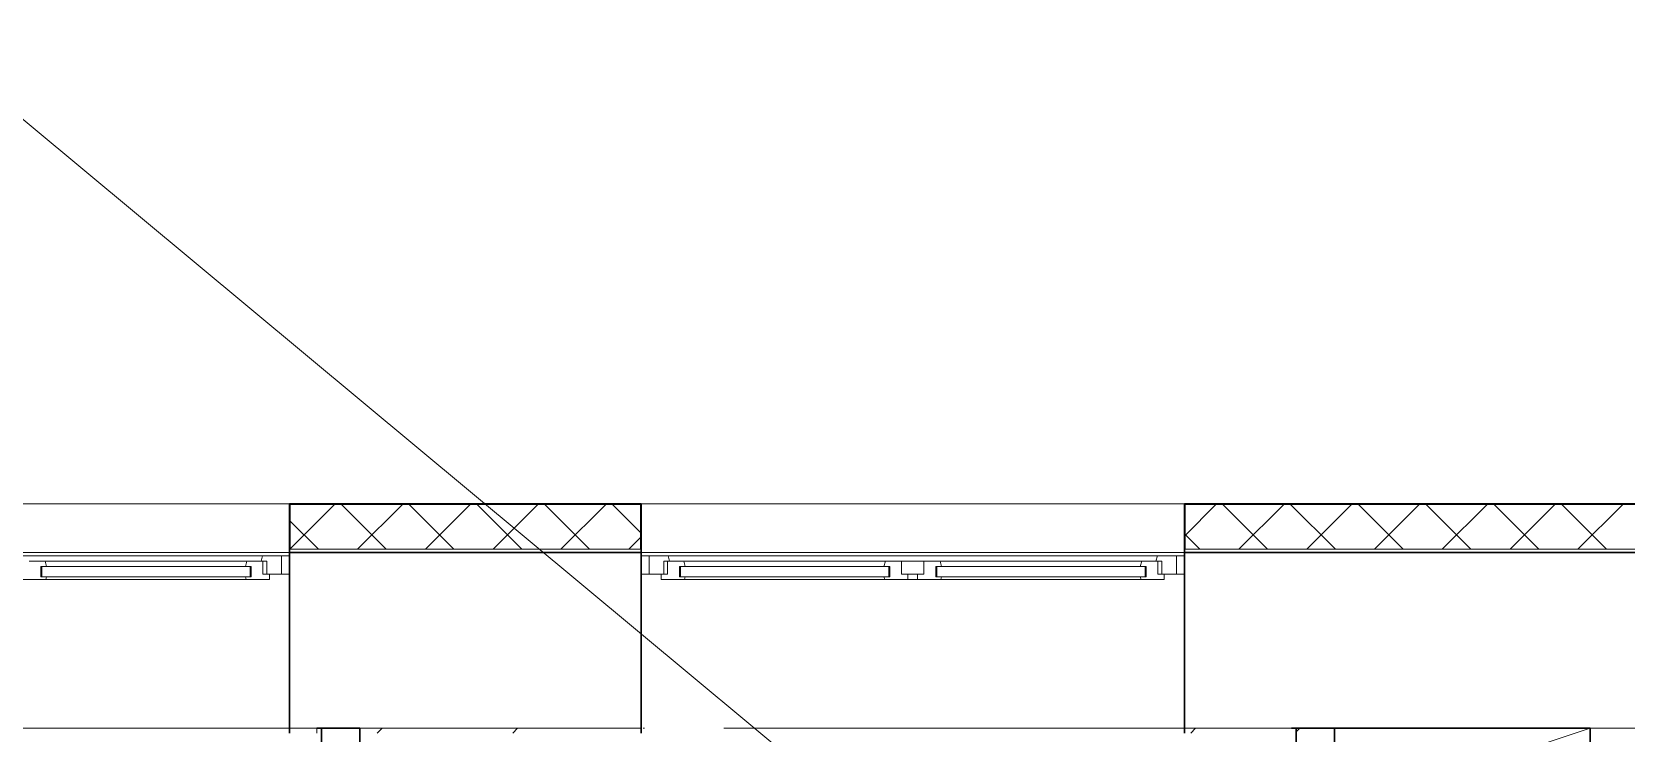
# Model space of a CAD drawing. Header units: millimetres. Extents: x -1073752 to 1436911, y -1379358 to 94781.
# Drawn here: x -1032383 to -1027395, y -870634 to -868441 of the extents above; entities that cross this region are included whole.
import ezdxf

# ---------------------------------------------------------------- set-up
doc = ezdxf.new("R2010")
doc.units = ezdxf.units.MM
doc.linetypes.add('ADSK_Линия сетки', pattern=[25, 20, -2.5, 0, -2.5])
for name, color, linetype, lineweight in [('_ Окна', 7, 'Continuous', 9), ('лс', 5, 'Continuous', 30), ('Окна', 7, 'Continuous', 9), ('Оси', 252, 'Continuous', 9), ('Стены внутренние', 7, 'Continuous', 18), ('Стены наружные', 7, 'Continuous', 18), ('Стены штриховка', 7, 'Continuous', 9)]:
    doc.layers.add(name, color=color, linetype=linetype, lineweight=lineweight)
doc.layers.add('Линии', color=7, linetype='Continuous', lineweight=9, true_color=0x00a600)

# ---------------------------------------------------------------- blocks, each defined once
blk = doc.blocks.new('1 этаж')
at = {"layer": '_ Окна', "color": 251, "lineweight": 18, "true_color": 0x636466}
for p, q in [((-39250.2, 27396.3), (-39254.8, 27379.3)), ((-39190.8, 27396.3), (-39250.2, 27396.3)), ((-39190.8, 27338.3), (-39190.8, 27396.3)), ((-37981.4, 27396.3), (-38040.8, 27396.3)), ((-38040.8, 27396.3), (-38040.8, 27338.3)), ((-37976.8, 27379.3), (-37981.4, 27396.3)), ((-36450.2, 27396.3), (-36454.8, 27379.3)), ((-36390.8, 27396.3), (-36450.2, 27396.3)), ((-36390.8, 27338.3), (-36390.8, 27396.3)), ((-39930.4, 27379.3), (-39980.8, 27379.3)), ((-39943.8, 27330.3), (-39943.8, 27362.3)), ((-39943.8, 27362.3), (-39925.8, 27362.3)), ((-39925.8, 27362.3), (-39930.4, 27379.3)), ((-39299.2, 27379.3), (-39303.8, 27362.3)), ((-39303.8, 27362.3), (-39285.8, 27362.3)), ((-39248.8, 27379.3), (-39299.2, 27379.3)), ((-39285.8, 27362.3), (-39285.8, 27330.3)), ((-39248.8, 27338.3), (-39248.8, 27379.3)), ((-39248.8, 27379.3), (-39236.8, 27379.3)), ((-39228.8, 27338.3), (-39248.8, 27338.3)), ((-39236.8, 27379.3), (-39236.8, 27338.3)), ((-39228.8, 27321.3), (-39228.8, 27338.3)), ((-39228.8, 27338.3), (-39190.8, 27338.3)), ((-38040.8, 27338.3), (-38002.8, 27338.3)), ((-37982.8, 27338.3), (-38002.8, 27338.3)), ((-38002.8, 27338.3), (-38002.8, 27321.3)), ((-37994.8, 27338.3), (-37994.8, 27379.3)), ((-37994.8, 27379.3), (-37982.8, 27379.3)), ((-37982.8, 27379.3), (-37982.8, 27338.3)), ((-37932.4, 27379.3), (-37982.8, 27379.3)), ((-37945.8, 27330.3), (-37945.8, 27362.3)), ((-37945.8, 27362.3), (-37927.8, 27362.3)), ((-37927.8, 27362.3), (-37932.4, 27379.3)), ((-37301.2, 27379.3), (-37305.8, 27362.3)), ((-37305.8, 27362.3), (-37287.8, 27362.3)), ((-37250.8, 27379.3), (-37301.2, 27379.3)), ((-37287.8, 27362.3), (-37287.8, 27330.3)), ((-37250.8, 27338.3), (-37250.8, 27379.3)), ((-37230.8, 27338.3), (-37250.8, 27338.3)), ((-37230.8, 27321.3), (-37230.8, 27338.3)), ((-37180.8, 27338.3), (-37200.8, 27338.3)), ((-37200.8, 27338.3), (-37200.8, 27321.3)), ((-37180.8, 27379.3), (-37180.8, 27338.3)), ((-37130.4, 27379.3), (-37180.8, 27379.3)), ((-37143.8, 27330.3), (-37143.8, 27362.3)), ((-37143.8, 27362.3), (-37125.8, 27362.3)), ((-37125.8, 27362.3), (-37130.4, 27379.3)), ((-36499.2, 27379.3), (-36503.8, 27362.3)), ((-36503.8, 27362.3), (-36485.8, 27362.3)), ((-36448.8, 27379.3), (-36499.2, 27379.3)), ((-36485.8, 27362.3), (-36485.8, 27330.3)), ((-36448.8, 27338.3), (-36448.8, 27379.3)), ((-36448.8, 27379.3), (-36436.8, 27379.3)), ((-36428.8, 27338.3), (-36448.8, 27338.3)), ((-36436.8, 27379.3), (-36436.8, 27338.3)), ((-36428.8, 27321.3), (-36428.8, 27338.3)), ((-36428.8, 27338.3), (-36390.8, 27338.3)), ((-40000.8, 27321.3), (-39944.8, 27321.3)), ((-39944.8, 27321.3), (-39943.8, 27322.3)), ((-39925.8, 27330.3), (-39943.8, 27330.3)), ((-39943.8, 27322.3), (-39942.8, 27321.3)), ((-39942.8, 27321.3), (-39928.2, 27321.3)), ((-39928.2, 27321.3), (-39925.8, 27330.3)), ((-39285.8, 27330.3), (-39303.8, 27330.3)), ((-39303.8, 27330.3), (-39301.4, 27321.3)), ((-39301.4, 27321.3), (-39286.8, 27321.3)), ((-39286.8, 27321.3), (-39285.8, 27322.3)), ((-39285.8, 27322.3), (-39284.8, 27321.3)), ((-39284.8, 27321.3), (-39228.8, 27321.3)), ((-38002.8, 27321.3), (-37946.8, 27321.3)), ((-37946.8, 27321.3), (-37945.8, 27322.3)), ((-37927.8, 27330.3), (-37945.8, 27330.3)), ((-37945.8, 27322.3), (-37944.8, 27321.3)), ((-37944.8, 27321.3), (-37930.2, 27321.3)), ((-37930.2, 27321.3), (-37927.8, 27330.3)), ((-37287.8, 27330.3), (-37305.8, 27330.3)), ((-37305.8, 27330.3), (-37303.4, 27321.3)), ((-37303.4, 27321.3), (-37288.8, 27321.3)), ((-37288.8, 27321.3), (-37287.8, 27322.3)), ((-37287.8, 27322.3), (-37286.8, 27321.3)), ((-37286.8, 27321.3), (-37230.8, 27321.3)), ((-37200.8, 27321.3), (-37144.8, 27321.3)), ((-37144.8, 27321.3), (-37143.8, 27322.3)), ((-37125.8, 27330.3), (-37143.8, 27330.3)), ((-37143.8, 27322.3), (-37142.8, 27321.3)), ((-37142.8, 27321.3), (-37128.2, 27321.3)), ((-37128.2, 27321.3), (-37125.8, 27330.3)), ((-36485.8, 27330.3), (-36503.8, 27330.3)), ((-36503.8, 27330.3), (-36501.4, 27321.3)), ((-36501.4, 27321.3), (-36486.8, 27321.3)), ((-36486.8, 27321.3), (-36485.8, 27322.3)), ((-36485.8, 27322.3), (-36484.8, 27321.3)), ((-36484.8, 27321.3), (-36428.8, 27321.3))]:
    blk.add_line(p, q, dxfattribs=at)
at = {"layer": '_ Окна', "color": 251, "true_color": 0x636466}
for p, q in [((-39165.8, 27396.3), (-39190.8, 27396.3)), ((-39190.8, 27396.3), (-39190.8, 27338.3)), ((-38040.8, 27396.3), (-38065.8, 27396.3)), ((-38040.8, 27338.3), (-38040.8, 27396.3)), ((-36365.8, 27396.3), (-36390.8, 27396.3)), ((-36390.8, 27396.3), (-36390.8, 27338.3)), ((-39940.8, 27362.3), (-39943.8, 27362.3)), ((-39943.8, 27362.3), (-39943.8, 27330.3)), ((-39288.8, 27362.3), (-39940.8, 27362.3)), ((-39940.8, 27362.3), (-39940.8, 27330.3)), ((-39940.8, 27330.3), (-39940.8, 27362.3)), ((-39288.8, 27330.3), (-39288.8, 27362.3)), ((-39288.8, 27362.3), (-39288.8, 27330.3)), ((-39285.8, 27362.3), (-39288.8, 27362.3)), ((-39285.8, 27330.3), (-39285.8, 27362.3)), ((-39190.8, 27338.3), (-39165.8, 27338.3)), ((-38065.8, 27338.3), (-38040.8, 27338.3)), ((-37942.8, 27362.3), (-37945.8, 27362.3)), ((-37945.8, 27362.3), (-37945.8, 27330.3)), ((-37290.8, 27362.3), (-37942.8, 27362.3)), ((-37942.8, 27362.3), (-37942.8, 27330.3)), ((-37942.8, 27330.3), (-37942.8, 27362.3)), ((-37290.8, 27330.3), (-37290.8, 27362.3)), ((-37290.8, 27362.3), (-37290.8, 27330.3)), ((-37287.8, 27362.3), (-37290.8, 27362.3)), ((-37287.8, 27330.3), (-37287.8, 27362.3)), ((-37140.8, 27362.3), (-37143.8, 27362.3)), ((-37143.8, 27362.3), (-37143.8, 27330.3)), ((-36488.8, 27362.3), (-37140.8, 27362.3)), ((-37140.8, 27362.3), (-37140.8, 27330.3)), ((-37140.8, 27330.3), (-37140.8, 27362.3)), ((-36488.8, 27330.3), (-36488.8, 27362.3)), ((-36488.8, 27362.3), (-36488.8, 27330.3)), ((-36485.8, 27362.3), (-36488.8, 27362.3)), ((-36485.8, 27330.3), (-36485.8, 27362.3)), ((-36390.8, 27338.3), (-36365.8, 27338.3)), ((-39943.8, 27330.3), (-39940.8, 27330.3)), ((-39940.8, 27330.3), (-39288.8, 27330.3)), ((-39288.8, 27330.3), (-39285.8, 27330.3)), ((-37945.8, 27330.3), (-37942.8, 27330.3)), ((-37942.8, 27330.3), (-37290.8, 27330.3)), ((-37290.8, 27330.3), (-37287.8, 27330.3)), ((-37143.8, 27330.3), (-37140.8, 27330.3)), ((-37140.8, 27330.3), (-36488.8, 27330.3)), ((-36488.8, 27330.3), (-36485.8, 27330.3))]:
    blk.add_line(p, q, dxfattribs=at)
at = {"layer": 'Линии', "color": 251, "lineweight": 18, "ltscale": 100, "true_color": 0x636466}
blk.add_line((-35095.8, 26856.3), (-35696.1, 26658.6), dxfattribs=at)
at = {"layer": 'Окна', "color": 251, "true_color": 0x636466}
for p, q in [((-39250.2, 27396.3), (-40781.4, 27396.3)), ((-36450.2, 27396.3), (-37981.4, 27396.3)), ((-39299.2, 27379.3), (-39930.4, 27379.3)), ((-37301.2, 27379.3), (-37932.4, 27379.3)), ((-37250.8, 27379.3), (-37180.8, 27379.3)), ((-37230.8, 27338.3), (-37200.8, 27338.3)), ((-36499.2, 27379.3), (-37130.4, 27379.3)), ((-39944.8, 27321.3), (-39942.8, 27321.3)), ((-39928.2, 27321.3), (-39301.4, 27321.3)), ((-39286.8, 27321.3), (-39284.8, 27321.3)), ((-37946.8, 27321.3), (-37944.8, 27321.3)), ((-37930.2, 27321.3), (-37303.4, 27321.3)), ((-37288.8, 27321.3), (-37286.8, 27321.3)), ((-37200.8, 27321.3), (-37230.8, 27321.3)), ((-37144.8, 27321.3), (-37142.8, 27321.3)), ((-37128.2, 27321.3), (-36501.4, 27321.3)), ((-36486.8, 27321.3), (-36484.8, 27321.3))]:
    blk.add_line(p, q, dxfattribs=at)
at = {"layer": 'Оси', "color": 251, "linetype": 'ADSK_Линия сетки', "ltscale": 100, "true_color": 0x636466}
blk.add_line((-805.8, 26856.3), (-72528.1, 26856.3), dxfattribs=at)
at = {"layer": 'Стены внутренние', "color": 251, "true_color": 0x636466}
for p, q in [((-40865.8, 27558.3), (-39165.8, 27558.3)), ((-38065.8, 27558.3), (-36365.8, 27558.3)), ((-40865.8, 27406.3), (-39165.8, 27406.3)), ((-38065.8, 27406.3), (-36365.8, 27406.3)), ((-39165.8, 26856.3), (-39080.8, 26856.3)), ((-38945.8, 26856.3), (-38065.8, 26856.3)), ((-36365.8, 26856.3), (-36030.8, 26856.3))]:
    blk.add_line(p, q, dxfattribs=at)
at = {"layer": 'Стены внутренние', "color": 251, "lineweight": 30, "true_color": 0x636466}
for p, q in [((-38065.8, 27558.3), (-39165.8, 27558.3)), ((-39165.8, 27558.3), (-39165.8, 27416.3)), ((-38065.8, 27416.3), (-38065.8, 27558.3)), ((-34125.7, 27558.3), (-36365.8, 27558.3)), ((-36365.8, 27558.3), (-36365.8, 27416.3)), ((-38065.8, 27406.3), (-39165.8, 27406.3)), ((-39165.8, 27406.3), (-39165.8, 26856.3)), ((-38065.8, 26856.3), (-38065.8, 27406.3)), ((-34125.7, 27406.3), (-36365.8, 27406.3)), ((-36365.8, 27406.3), (-36365.8, 26856.3)), ((-36030.8, 26856.3), (-36015.8, 26856.3)), ((-35895.8, 26856.3), (-35095.8, 26856.3)), ((-35095.8, 26856.3), (-35095.8, 24776.3))]:
    blk.add_line(p, q, dxfattribs=at)
at = {"layer": 'Стены внутренние', "color": 251, "linetype": 'Continuous', "lineweight": 9, "true_color": 0x636466}
for p, q in [((-39163.8, 27417.4), (-39024.9, 27556.3)), ((-38863.3, 27416.3), (-39003.3, 27556.3)), ((-38952.8, 27416.3), (-38812.8, 27556.3)), ((-38651.2, 27416.3), (-38791.2, 27556.3)), ((-38758.8, 27556.3), (-38760, 27558.3)), ((-38740.7, 27416.3), (-38600.7, 27556.3)), ((-38615.6, 27558.3), (-38616.7, 27556.3)), ((-38439, 27416.3), (-38579, 27556.3)), ((-38528.5, 27416.3), (-38388.5, 27556.3)), ((-38226.9, 27416.3), (-38366.9, 27556.3)), ((-38316.4, 27416.3), (-38176.4, 27556.3)), ((-38067.8, 27469.3), (-38154.8, 27556.3)), ((-36363.8, 27459.7), (-36267.2, 27556.3)), ((-36105.6, 27416.3), (-36245.6, 27556.3)), ((-36195.1, 27416.3), (-36055.1, 27556.3)), ((-35893.4, 27416.3), (-36033.4, 27556.3)), ((-35983, 27416.3), (-35843, 27556.3)), ((-35681.3, 27416.3), (-35821.3, 27556.3)), ((-35800, 27558.3), (-35801.1, 27556.3)), ((-35770.8, 27416.3), (-35630.8, 27556.3)), ((-35469.2, 27416.3), (-35609.2, 27556.3)), ((-35565.3, 27558.3), (-35566.5, 27556.3)), ((-35558.7, 27416.3), (-35418.7, 27556.3)), ((-35257, 27416.3), (-35397, 27556.3)), ((-35346.6, 27416.3), (-35206.6, 27556.3)), ((-35044.9, 27416.3), (-35184.9, 27556.3)), ((-35134.4, 27416.3), (-34994.4, 27556.3)), ((-39075.4, 27416.3), (-39163.8, 27504.7)), ((-36365.8, 27528), (-36363.8, 27528)), ((-38104.3, 27416.3), (-38067.8, 27452.8)), ((-36317.7, 27416.3), (-36363.8, 27462.4))]:
    blk.add_line(p, q, dxfattribs=at)
at = {"layer": 'Стены наружные', "color": 251, "lineweight": 30, "true_color": 0x636466}
for p, q in [((-39165.8, 27416.3), (-39165.8, 27406.3)), ((-38065.8, 27406.3), (-38065.8, 27416.3)), ((-36365.8, 27416.3), (-36365.8, 27406.3)), ((-39165.8, 26856.3), (-39165.8, 26841.3)), ((-38945.8, 26856.3), (-39080.8, 26856.3)), ((-39065.8, 26856.3), (-39065.8, 23026.3)), ((-38945.8, 26856.3), (-38945.8, 23026.3)), ((-38065.8, 26841.3), (-38065.8, 26856.3)), ((-36365.8, 26856.3), (-36365.8, 26841.3)), ((-36015.8, 26856.3), (-36030.8, 26856.3)), ((-35895.8, 26856.3), (-36015.8, 26856.3)), ((-36015.8, 24776.3), (-36015.8, 26856.3)), ((-35895.8, 24776.3), (-35895.8, 26856.3))]:
    blk.add_line(p, q, dxfattribs=at)
at = {"layer": 'Стены наружные', "color": 251, "true_color": 0x636466}
blk.add_line((-38065.8, 26856.3), (-38945.8, 26856.3), dxfattribs=at)
at = {"layer": 'Стены наружные', "color": 251, "linetype": 'Continuous', "lineweight": 9, "true_color": 0x636466}
for p, q in [((-38891.4, 26841.3), (-38876.4, 26856.3)), ((-38467.2, 26841.3), (-38452.2, 26856.3)), ((-36345.8, 26841.3), (-36330.8, 26856.3)), ((-36015.8, 26845.1), (-36004.7, 26856.3))]:
    blk.add_line(p, q, dxfattribs=at)
at = {"layer": 'Стены штриховка', "color": 251, "true_color": 0x636466}
for p, q in [((-38067.8, 27556.3), (-39163.8, 27556.3)), ((-39163.8, 27416.3), (-39163.8, 27556.3)), ((-38067.8, 27556.3), (-38067.8, 27416.3)), ((-34125.7, 27556.3), (-36363.8, 27556.3)), ((-36363.8, 27416.3), (-36363.8, 27556.3)), ((-39165.8, 27416.3), (-38065.8, 27416.3)), ((-36365.8, 27416.3), (-34125.7, 27416.3)), ((-39080.8, 26841.3), (-39080.8, 26856.3)), ((-36030.8, 26856.3), (-36365.8, 26856.3))]:
    blk.add_line(p, q, dxfattribs=at)

msp = doc.modelspace()

# ---------------------------------------------------------------- linework, layer by layer
at = {"layer": 'лс', "color": 0, "lineweight": 20}
msp.add_lwpolyline([(-1032741.3, -868440.8), (-1028759.1, -871753.3)], dxfattribs=at)

# ---------------------------------------------------------------- block references
msp.add_blockref('1 этаж', (-992411.4, -897475.7))

doc.saveas('drawing.dxf')
